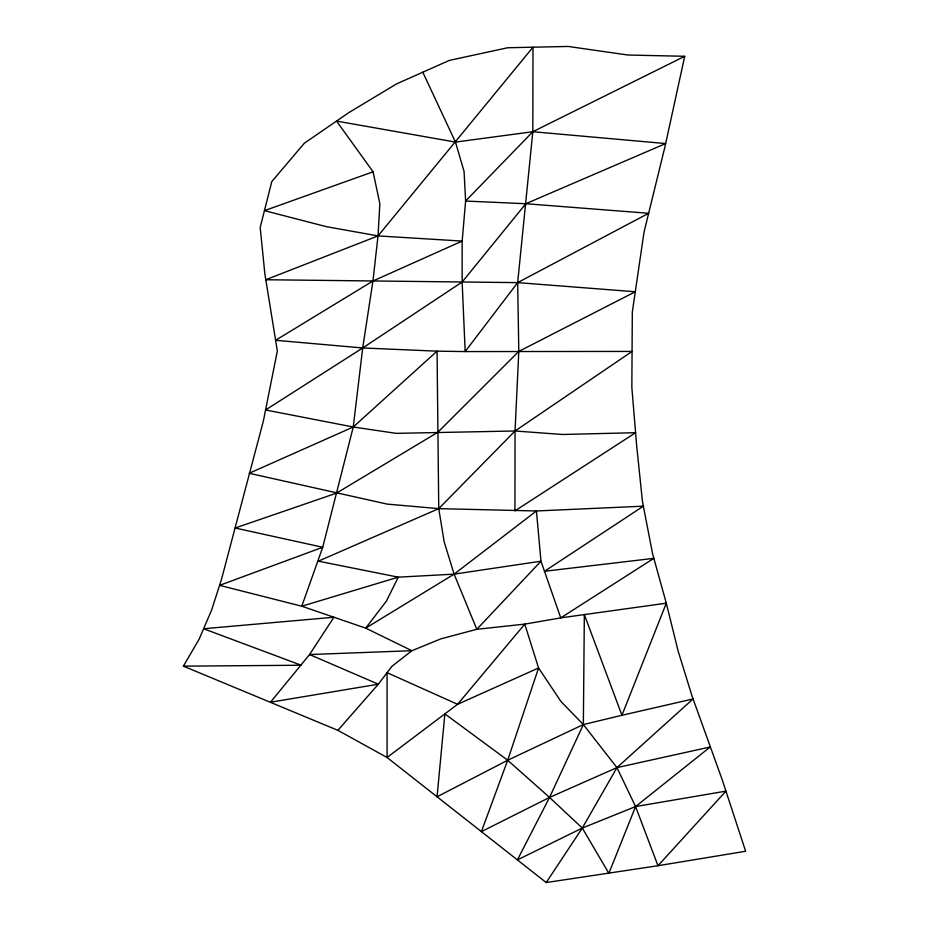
<?xml version="1.0" encoding="UTF-8"?>
<svg xmlns="http://www.w3.org/2000/svg" width="929" height="929" viewBox="0 0 929 929"><rect width="100%" height="100%" fill="white"/><g stroke="black" fill="none" stroke-linecap="round" stroke-linejoin="round"><path stroke-width="1.39" d="M684.719 56.286L664.827 147.328L644.041 232.053L632.312 312.051L631.836 387.312L636.69 445.92L642.462 501.497L652.599 553.87L666.302 603.188L678.112 650.985L692.093 696.193L722.332 780.093L745.627 851.254L657.987 865.723L546.217 882.55L387.068 757.495L337.889 730.345L183.373 666.151L199.143 639.152L211.557 610.225L221.404 579.661L263.371 421.023L277.341 350.93L264.858 273.95L260.201 227.466L271.791 181.585L304.375 143.194L348.816 112.618L396.578 83.889L449.276 60.431L507.664 47.751L568.211 46.45L627.946 55.032L684.719 56.286L532.828 131.721L455.465 142.091L336.53 121.072L373.075 171.795L379.845 203.648L378.022 235.908L372.947 280.999L362.705 347.969L353.252 427.003L322.723 547.274L301.786 606.219L219.581 585.351L322.723 547.274L235.176 528.009L336.379 493.183L437.768 432.322L518.8 351.406L635.285 291.764L517.662 282.625L265.799 279.734L378.022 235.908L462.166 241.087L462.143 282.044L465.174 351.58L632.068 351.429L515.049 430.986L438.743 508.639L318.403 561.162L398.262 577.164L454.107 574.145L540.968 561.209L560.756 617.878L666.302 603.188L621.942 715.284L583.354 724.562L507.698 760.236L437.06 796.792L444.875 713.89L507.698 760.236L549.538 797.43L582.297 828.064L608.878 873.33L635.575 806.558L710.209 746.986L616.949 767.621L549.538 797.43L481.396 831.629L507.698 760.236L538.565 667.986L524.78 624.114L476.809 629.305L440.915 638.838L411.895 650.706L391.887 666.348L378.335 684.197L337.889 730.345M546.217 882.55L582.297 828.064L616.949 767.621L693.069 698.945L621.942 715.284L584.341 614.603L583.354 724.562L549.538 797.43L517.395 859.906L582.297 828.064L635.575 806.558L725.944 791.136L657.987 865.723L635.575 806.558L616.949 767.621L583.354 724.562L560.953 701.488L538.565 667.986L457.579 704.298L387.068 757.495L387.079 672.677L457.579 704.298L524.78 624.114L560.756 617.878L653.842 558.341L544.475 571.277L643.367 506.177L536.439 510.973L438.743 508.639L387.184 504.11L249.181 473.279L353.252 427.003L437.06 351.162L465.174 351.58L517.662 282.625L648.651 213.287L525.814 203.73L465.615 201.047L464.07 171.435L455.465 142.091L422.811 72.218M373.075 171.795L264.451 210.651L326.276 226.641L378.022 235.908L532.991 47.205L532.828 131.721L517.662 282.625L518.8 351.406L515.049 430.986L514.945 510.88L635.599 432.693L562.428 434.482L515.049 430.986L396.172 433.355L353.252 427.003L265.566 409.968L362.705 347.969L462.143 282.044L525.814 203.73L665.652 143.565L532.828 131.721L465.615 201.047L462.166 241.087L372.947 280.999L275.623 340.281L362.705 347.969L437.06 351.162L438.743 508.639L444.167 541.793L454.107 574.145L476.809 629.305L540.968 561.209L536.439 510.973L454.107 574.145L365.712 628.143L301.786 606.219L398.262 577.164L386.383 601.156L365.712 628.143L411.895 650.706L309.566 654.539L270.502 702.219L378.335 684.197L309.566 654.539L333.917 617.239L203.614 628.747L301.193 665.234L183.373 666.151"/></g></svg>
